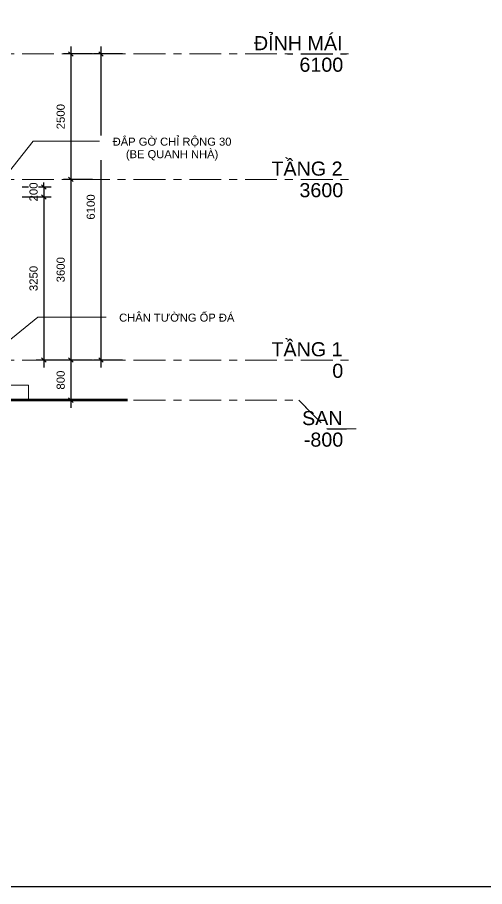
# Model space of a CAD drawing. Header units: millimetres. Extents: x 2164007 to 2324354, y -2513385 to -2308978.
# Drawn here: x 2232465 to 2241779, y -2435714 to -2418393 of the extents above; entities that cross this region are included whole.
import ezdxf

# ---------------------------------------------------------------- set-up
doc = ezdxf.new("R2010")
doc.units = ezdxf.units.MM
doc.linetypes.add('Grid Line', pattern=[22.225, 12.7, -3.175, 3.175, -3.175])
doc.layers.add('5', color=5, linetype='Continuous')
for name, color, linetype, lineweight in [('A-ANNO-DIMS', 211, 'Continuous', 9), ('A-DETL-WIDE', 214, 'Continuous', 50), ('A-FLOR', 8, 'Continuous', 13), ('G-ANNO-TEXT', 231, 'Continuous', 9), ('S-GRID', 8, 'Continuous', 9)]:
    doc.layers.add(name, color=color, linetype=linetype, lineweight=lineweight)
doc.styles.add('Arial', font='arial.ttf', dxfattribs={"height": 175.652835})
doc.styles.add('Arial_1', font='arial.ttf', dxfattribs={"height": 162.282934})
doc.styles.add('Arial_3', font='arial.ttf', dxfattribs={"height": 177.035928})
doc.dimstyles.new('Dim_dai_ca_vu', dxfattribs={"dimscale": 304.8, "dimtxt": 165, "dimasz": 0.292969, "dimexe": 0.492126, "dimexo": 0.0625, "dimgap": 0.393701, "dimtad": 1, "dimdec": 0, "dimzin": 0, "dimdsep": 46, "dimtxsty": 'Arial_1', "dimblk1": 'OBLIQUE', "dimblk2": 'OBLIQUE', "dimsah": 1, "dimcen": 0.09, "dimdle": 0.492126, "dimadec": 0, "dimazin": 0, "dimtfac": 1, "dimtdec": 4, "dimtix": 1, "dimtmove": 0, "dimatfit": 3, "dimfxl": 0.984252, "dimfxlon": 1, "dimtvp": 1, "dimtfill": 1, "dimtolj": 1, "dimtzin": 0, "dimarcsym": 2})

# ---------------------------------------------------------------- blocks, each defined once
blk = doc.blocks.new('_Oblique')
at = {"color": 0, "linetype": 'ByBlock', "lineweight": -2}
blk.add_line((-0.5, -0.5), (0.5, 0.5), dxfattribs=at)
blk = doc.blocks.new('*D246')
at = {"layer": 'A-ANNO-DIMS', "color": 0, "lineweight": -2}
for p, q in [((2233532, -2418971), (2233532, -2421771)), ((2233963, -2419121), (2233382, -2419121)), ((2233963, -2421621), (2233382, -2421621))]:
    blk.add_line(p, q, dxfattribs=at)
at = {"layer": 'Defpoints', "color": 0}
for p in [(2233982, -2419121), (2233532, -2421621), (2233982, -2421621)]:
    blk.add_point(p, dxfattribs=at)
at = {"layer": 'A-ANNO-DIMS', "color": 0, "lineweight": -2, "xscale": 89.296875, "yscale": 89.296875, "zscale": 89.296875}
for p, rotation in [((2233532, -2419121), 90), ((2233532, -2421621), 270)]:
    blk.add_blockref('_Oblique', p, dxfattribs=dict(at, rotation=rotation))
at = {"layer": 'A-ANNO-DIMS', "color": 0, "insert": (2233329, -2420371), "char_height": 162.3, "attachment_point": 5, "rotation": 90, "style": 'Arial_1', "bg_fill": 3, "box_fill_scale": 1.1, "bg_fill_color": 256, "bg_fill_true_color": 13158600, "bg_fill_transparency": 12547792}
blk.add_mtext('\\A1;2500', dxfattribs=at)
blk = doc.blocks.new('*D247')
at = {"layer": 'A-ANNO-DIMS', "color": 0, "lineweight": -2}
for p, q in [((2233532, -2421471), (2233532, -2425371)), ((2233963, -2421621), (2233382, -2421621)), ((2233963, -2425221), (2233382, -2425221))]:
    blk.add_line(p, q, dxfattribs=at)
at = {"layer": 'Defpoints', "color": 0}
for p in [(2233982, -2421621), (2233532, -2425221), (2233982, -2425221)]:
    blk.add_point(p, dxfattribs=at)
at = {"layer": 'A-ANNO-DIMS', "color": 0, "lineweight": -2, "xscale": 89.296875, "yscale": 89.296875, "zscale": 89.296875}
for p, rotation in [((2233532, -2421621), 90), ((2233532, -2425221), 270)]:
    blk.add_blockref('_Oblique', p, dxfattribs=dict(at, rotation=rotation))
at = {"layer": 'A-ANNO-DIMS', "color": 0, "insert": (2233329, -2423421), "char_height": 162.3, "attachment_point": 5, "rotation": 90, "style": 'Arial_1', "bg_fill": 3, "box_fill_scale": 1.1, "bg_fill_color": 256, "bg_fill_true_color": 13158600, "bg_fill_transparency": 12547920}
blk.add_mtext('\\A1;3600', dxfattribs=at)
blk = doc.blocks.new('*D248')
at = {"layer": 'A-ANNO-DIMS', "color": 0, "lineweight": -2}
for p, q in [((2233532, -2425071), (2233532, -2426171)), ((2233963, -2425221), (2233382, -2425221)), ((2233963, -2426021), (2233382, -2426021))]:
    blk.add_line(p, q, dxfattribs=at)
at = {"layer": 'Defpoints', "color": 0}
for p in [(2233982, -2425221), (2233532, -2426021), (2233982, -2426021)]:
    blk.add_point(p, dxfattribs=at)
at = {"layer": 'A-ANNO-DIMS', "color": 0, "lineweight": -2, "xscale": 89.296875, "yscale": 89.296875, "zscale": 89.296875}
for p, rotation in [((2233532, -2425221), 90), ((2233532, -2426021), 270)]:
    blk.add_blockref('_Oblique', p, dxfattribs=dict(at, rotation=rotation))
at = {"layer": 'A-ANNO-DIMS', "color": 0, "insert": (2233329, -2425621), "char_height": 162.3, "attachment_point": 5, "rotation": 90, "style": 'Arial_1', "bg_fill": 3, "box_fill_scale": 1.1, "bg_fill_color": 256, "bg_fill_true_color": 13158600, "bg_fill_transparency": 12548556}
blk.add_mtext('\\A1;800', dxfattribs=at)
blk = doc.blocks.new('*D249')
at = {"layer": 'A-ANNO-DIMS', "color": 0, "lineweight": -2}
for p, q in [((2234131, -2418971), (2234131, -2425371)), ((2234562, -2419121), (2233981, -2419121)), ((2234562, -2425221), (2233981, -2425221))]:
    blk.add_line(p, q, dxfattribs=at)
at = {"layer": 'Defpoints', "color": 0}
for p in [(2234581, -2419121), (2234131, -2425221), (2234581, -2425221)]:
    blk.add_point(p, dxfattribs=at)
at = {"layer": 'A-ANNO-DIMS', "color": 0, "lineweight": -2, "xscale": 89.296875, "yscale": 89.296875, "zscale": 89.296875}
for p, rotation in [((2234131, -2419121), 90), ((2234131, -2425221), 270)]:
    blk.add_blockref('_Oblique', p, dxfattribs=dict(at, rotation=rotation))
at = {"layer": 'A-ANNO-DIMS', "color": 0, "insert": (2233928, -2422171), "char_height": 162.3, "attachment_point": 5, "rotation": 90, "style": 'Arial_1', "bg_fill": 3, "box_fill_scale": 1.1, "bg_fill_color": 256, "bg_fill_true_color": 13158600, "bg_fill_transparency": 12548308}
blk.add_mtext('\\A1;6100', dxfattribs=at)
blk = doc.blocks.new('*D264')
at = {"layer": 'A-ANNO-DIMS', "color": 0, "lineweight": -2}
for p, q in [((2232991, -2421771), (2232991, -2421681)), ((2232560, -2421771), (2233141, -2421771)), ((2232991, -2421771), (2232991, -2421971)), ((2232560, -2421971), (2233141, -2421971)), ((2232991, -2421971), (2232991, -2422060))]:
    blk.add_line(p, q, dxfattribs=at)
at = {"layer": 'Defpoints', "color": 0}
for p in [(2232541, -2421771), (2232541, -2421971), (2232991, -2421971)]:
    blk.add_point(p, dxfattribs=at)
at = {"layer": 'A-ANNO-DIMS', "color": 0, "lineweight": -2, "xscale": 89.296875, "yscale": 89.296875, "zscale": 89.296875}
for p, rotation in [((2232991, -2421771), 270), ((2232991, -2421971), 90)]:
    blk.add_blockref('_Oblique', p, dxfattribs=dict(at, rotation=rotation))
at = {"layer": 'A-ANNO-DIMS', "color": 0, "insert": (2232788, -2421871), "char_height": 162.3, "attachment_point": 5, "rotation": 90, "style": 'Arial_1', "bg_fill": 3, "box_fill_scale": 1.1, "bg_fill_color": 256, "bg_fill_true_color": 13158600, "bg_fill_transparency": 10160732}
blk.add_mtext('\\A1;200', dxfattribs=at)
blk = doc.blocks.new('*D265')
at = {"layer": 'A-ANNO-DIMS', "color": 0, "lineweight": -2}
for p, q in [((2232991, -2421821), (2232991, -2425371)), ((2232560, -2421971), (2233141, -2421971)), ((2233422, -2425221), (2232841, -2425221))]:
    blk.add_line(p, q, dxfattribs=at)
at = {"layer": 'Defpoints', "color": 0}
for p in [(2232541, -2421971), (2232991, -2425221), (2233441, -2425221)]:
    blk.add_point(p, dxfattribs=at)
at = {"layer": 'A-ANNO-DIMS', "color": 0, "lineweight": -2, "xscale": 89.296875, "yscale": 89.296875, "zscale": 89.296875}
for p, rotation in [((2232991, -2421971), 90), ((2232991, -2425221), 270)]:
    blk.add_blockref('_Oblique', p, dxfattribs=dict(at, rotation=rotation))
at = {"layer": 'A-ANNO-DIMS', "color": 0, "insert": (2232788, -2423596), "char_height": 162.3, "attachment_point": 5, "rotation": 90, "style": 'Arial_1', "bg_fill": 3, "box_fill_scale": 1.1, "bg_fill_color": 256, "bg_fill_true_color": 13158600, "bg_fill_transparency": 10221296}
blk.add_mtext('\\A1;3250', dxfattribs=at)

msp = doc.modelspace()

# ---------------------------------------------------------------- linework, layer by layer
at = {"layer": 'A-DETL-WIDE'}
msp.add_line((2234658.9, -2426020.7), (2212258.9, -2426020.7), dxfattribs=at)
at = {"layer": 'A-FLOR'}
for p, q in [((2232299.6, -2425720.7), (2232684.6, -2425720.7)), ((2232684.6, -2425720.7), (2232684.6, -2426020.7))]:
    msp.add_line(p, q, dxfattribs=at)
at = {"layer": 'S-GRID', "linetype": 'Grid Line', "ltscale": 50}
msp.add_line((2210333.9, -2426020.7), (2238074, -2426020.7), dxfattribs=at)

# ---------------------------------------------------------------- texts
at = {"layer": 'S-GRID', "linetype": 'Grid Line', "ltscale": 50, "char_height": 281.04, "attachment_point": 3, "line_spacing_factor": 0.938532, "style": 'Arial', "bg_fill": 3, "box_fill_scale": 1.25, "bg_fill_color": 0, "bg_fill_transparency": 0}
for s, insert, width in [('ĐỈNH MÁI', (2238946.7, -2418765.4), 2098.548), ('TẦNG 2', (2238946.7, -2421265.4), 1687.068), ('TẦNG 1', (2238946.7, -2424865.4), 1687.068), ('SAN', (2238946.7, -2426236.9), 960.12)]:
    msp.add_mtext(s, dxfattribs=dict(at, insert=insert, width=width))

# ---------------------------------------------------------------- next in the draw order: texts
at = {"layer": 'S-GRID', "linetype": 'Grid Line', "ltscale": 50, "attachment_point": 3, "line_spacing_factor": 0.938532, "style": 'Arial', "bg_fill": 3, "box_fill_scale": 1.25, "bg_fill_color": 0, "bg_fill_transparency": 0}
for s, insert, char_height, width in [('6100', (2238960.7, -2419194.8), 281.04, 1042.416), ('3600', (2238960.7, -2421694.8), 281.04, 1042.416), ('\\fArial|b0|i0|c163|p34|;0', (2238960.7, -2425294.8), 281.045, 260.604), ('-800', (2238960.7, -2426666.3), 281.04, 936.117)]:
    msp.add_mtext(s, dxfattribs=dict(at, insert=insert, char_height=char_height, width=width))

# ---------------------------------------------------------------- next in the draw order: linework, layer by layer
at = {"layer": 'S-GRID', "linetype": 'Grid Line', "ltscale": 50}
for p, q in [((2210333.9, -2419120.7), (2239217, -2419120.7)), ((2210333.9, -2421620.7), (2239217, -2421620.7)), ((2210333.9, -2425220.7), (2239217, -2425220.7)), ((2238074, -2426020.7), (2238645.5, -2426592.2)), ((2238645.5, -2426592.2), (2239217, -2426592.2))]:
    msp.add_line(p, q, dxfattribs=at)

# ---------------------------------------------------------------- next in the draw order: dimensions: what is measured, and where the dimension line sits
at = {"layer": 'A-ANNO-DIMS'}
dim = msp.add_linear_dim(base=(2233531.6, -2421620.7), p1=(2233981.6, -2419120.7), p2=(2233981.6, -2421620.7), angle=90, dimstyle='Dim_dai_ca_vu', override={"dimpost": '<>', "dimfxl": 2500}, dxfattribs=at)
dim.commit()
dim.dimension.update_dxf_attribs({"geometry": '*D246', "text_midpoint": (2233328.7, -2420370.7)})

# ---------------------------------------------------------------- next in the draw order: dimensions: what is measured, and where the dimension line sits
dim = msp.add_linear_dim(base=(2233531.6, -2425220.7), p1=(2233981.6, -2421620.7), p2=(2233981.6, -2425220.7), angle=90, dimstyle='Dim_dai_ca_vu', override={"dimpost": '<>', "dimfxl": 3600}, dxfattribs=at)
dim.commit()
dim.dimension.update_dxf_attribs({"geometry": '*D247', "text_midpoint": (2233328.7, -2423420.7)})

# ---------------------------------------------------------------- next in the draw order: dimensions: what is measured, and where the dimension line sits
for base, p1, p2, override, picture, middle in [((2232990.8, -2421970.7), (2232540.8, -2421770.7), (2232540.8, -2421970.7), {"dimpost": '<>', "dimfxl": 200}, '*D264', (2232787.9, -2421870.7)), ((2233531.6, -2426020.7), (2233981.6, -2425220.7), (2233981.6, -2426020.7), {"dimpost": '<>', "dimfxl": 800}, '*D248', (2233328.7, -2425620.7))]:
    dim = msp.add_linear_dim(base=base, p1=p1, p2=p2, angle=90, dimstyle='Dim_dai_ca_vu', override=override, dxfattribs=at)
    dim.commit()
    dim.dimension.update_dxf_attribs({"geometry": picture, "text_midpoint": middle})

# ---------------------------------------------------------------- next in the draw order: dimensions: what is measured, and where the dimension line sits
for base, p1, p2, override, picture, middle in [((2234131.2, -2425220.7), (2234581.2, -2419120.7), (2234581.2, -2425220.7), {"dimpost": '<>', "dimfxl": 6100}, '*D249', (2233928.3, -2422170.7)), ((2232990.8, -2425220.7), (2232540.8, -2421970.7), (2233440.8, -2425220.7), {"dimpost": '<>', "dimfxl": 3372.313746}, '*D265', (2232787.9, -2423595.7))]:
    dim = msp.add_linear_dim(base=base, p1=p1, p2=p2, angle=90, dimstyle='Dim_dai_ca_vu', override=override, dxfattribs=at)
    dim.commit()
    dim.dimension.update_dxf_attribs({"geometry": picture, "text_midpoint": middle})

# ---------------------------------------------------------------- next in the draw order: linework, layer by layer
at = {"layer": 'G-ANNO-TEXT', "color": 7}
for p, q in [((2232067.7, -2421759.9), (2232780, -2420860.4)), ((2232780, -2420860.4), (2234193.6, -2420860.4)), ((2231294.4, -2425640), (2232873.3, -2424367)), ((2232873.3, -2424367), (2234322.6, -2424367))]:
    msp.add_line(p, q, dxfattribs=at)

# ---------------------------------------------------------------- next in the draw order: texts
at = {"layer": 'G-ANNO-TEXT', "color": 7, "char_height": 159.332, "attachment_point": 2, "line_spacing_factor": 0.938532, "style": 'Arial_3', "bg_fill": 3, "box_fill_scale": 1.25, "bg_fill_color": 0, "bg_fill_transparency": 0}
for s, insert, width in [('ĐẮP GỜ CHỈ RỘNG 30\\P(BE QUANH NHÀ)', (2235548.5, -2420789.5), 2812.857), ('CHÂN TƯỜNG ỐP ĐÁ', (2235641.9, -2424296.2), 2727.325)]:
    msp.add_mtext(s, dxfattribs=dict(at, insert=insert, width=width))

# ---------------------------------------------------------------- next in the draw order: linework, layer by layer
at = {"layer": '5'}
msp.add_lwpolyline([(2201896, -2435714.3), (2242592.6, -2435714.3), (2242592.6, -2406936), (2201896, -2406936)], close=True, dxfattribs=at)

doc.saveas('drawing.dxf')
